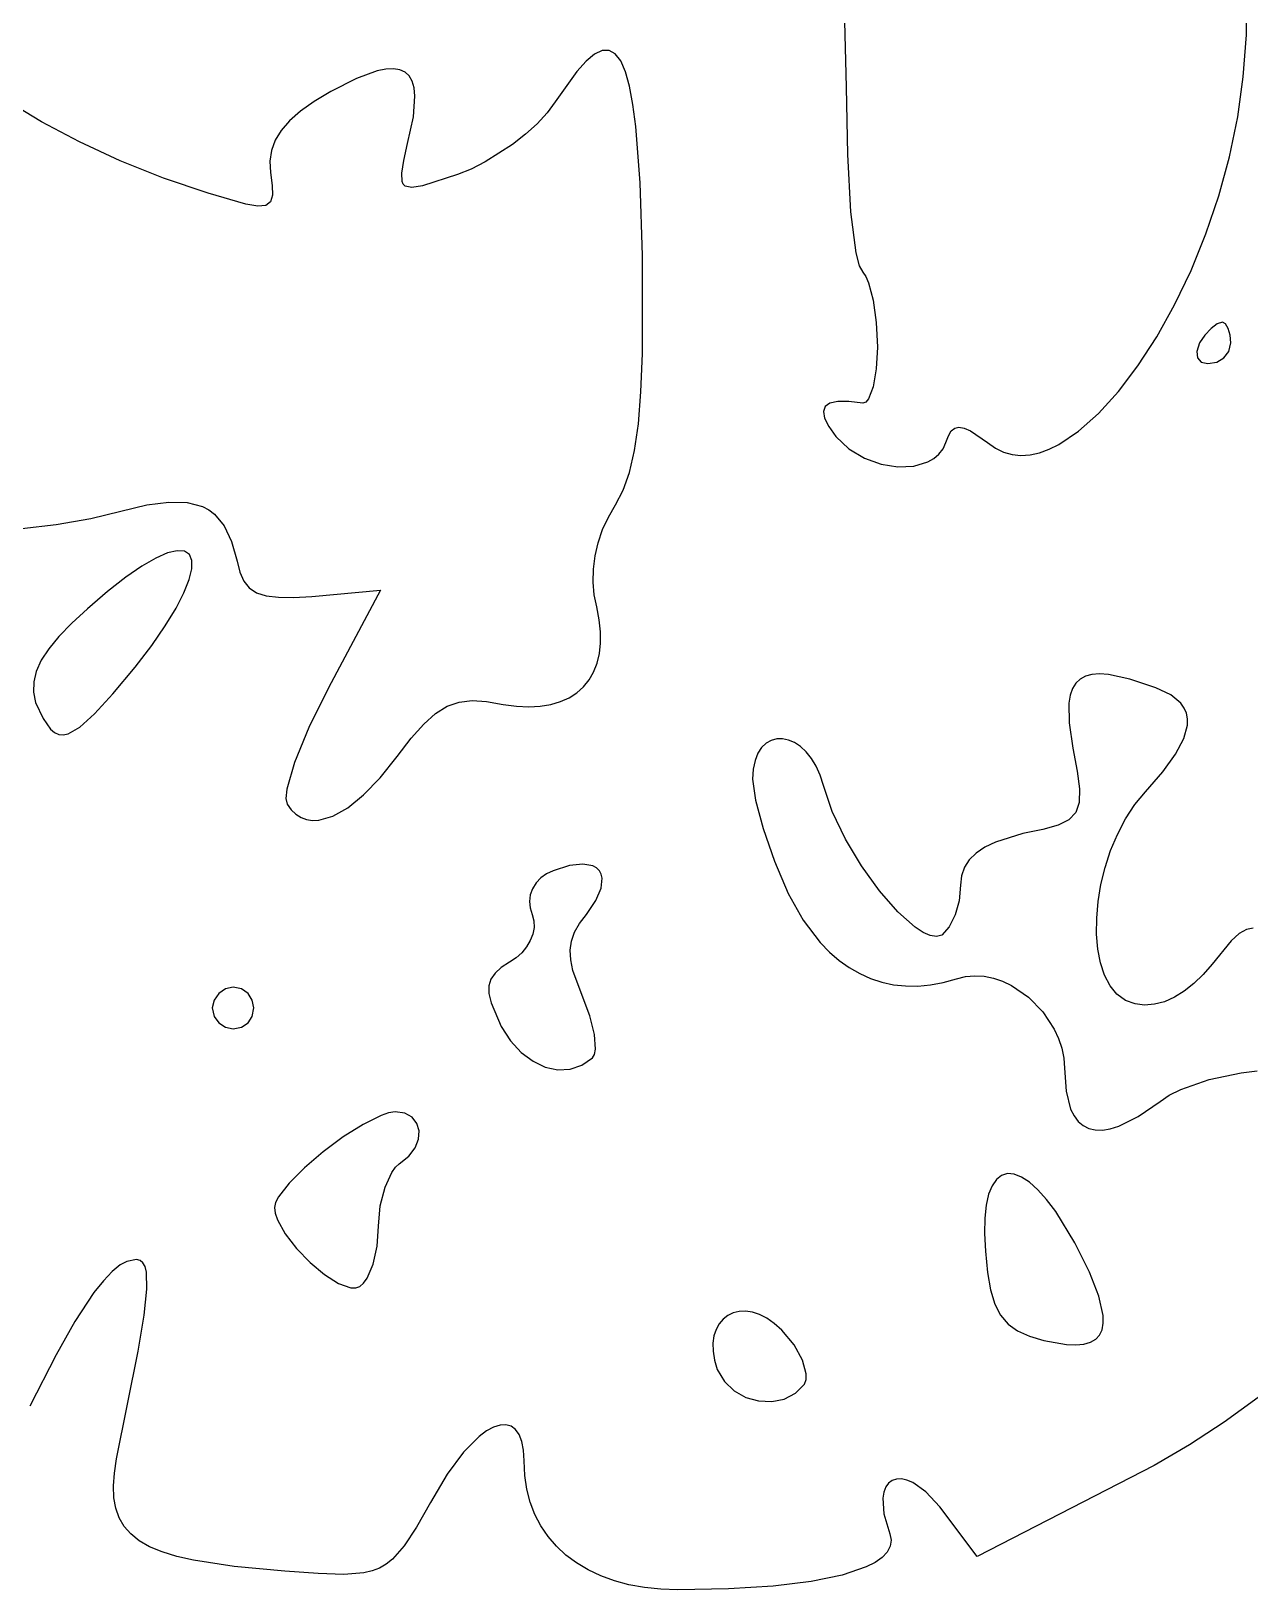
# Model space of a CAD drawing. Extents: x 239 to 1106, y -837 to 40.
# Drawn here: x 649.9 to 815.4, y -626 to -414.3 of the extents above; entities that cross this region are included whole.
import ezdxf

# ---------------------------------------------------------------- set-up
doc = ezdxf.new("R2010")
doc.units = 0

msp = doc.modelspace()

# ---------------------------------------------------------------- linework, layer by layer
at = {"layer": 'Layer 1'}
for p, q in [((814.923831, -414.797653), (814.928791, -409.895698)), ((760.373929, -413.014478), (760.5878, -421.920992)), ((814.49223, -420.509898), (814.923831, -414.797653)), ((727.463888, -416.950728), (726.421267, -417.436146)), ((728.399022, -416.936187), (727.463888, -416.950728)), ((729.23163, -417.402031), (728.399022, -416.936187)), ((725.266199, -418.382932), (723.993722, -419.781579)), ((726.421267, -417.436146), (725.266199, -418.382932)), ((729.966674, -418.357768), (729.23163, -417.402031)), ((730.609113, -419.812907), (729.966674, -418.357768)), ((694.078238, -420.728034), (690.59677, -422.485308)), ((696.911479, -419.698367), (694.078238, -420.728034)), ((698.089148, -419.460519), (696.911479, -419.698367)), ((699.109721, -419.409534), (698.089148, -419.460519)), ((699.974852, -419.547065), (699.109721, -419.409534)), ((700.686194, -419.874764), (699.974852, -419.547065)), ((701.245401, -420.394286), (700.686194, -419.874764)), ((701.654127, -421.107284), (701.245401, -420.394286)), ((701.914024, -422.015411), (701.654127, -421.107284)), ((723.993722, -419.781579), (721.0767, -423.896418)), ((731.16391, -421.776955), (730.609113, -419.812907)), ((813.758222, -425.960454), (814.49223, -420.509898)), ((690.59677, -422.485308), (688.358285, -423.837991)), ((701.817285, -425.927103), (702.026747, -423.120321)), ((702.026747, -423.120321), (701.914024, -422.015411)), ((731.636025, -424.259422), (731.16391, -421.776955)), ((760.5878, -421.920992), (760.74214, -431.044709)), ((651.332608, -426.612841), (646.712874, -423.798891)), ((686.50014, -425.1576), (685.005797, -426.463981)), ((688.358285, -423.837991), (686.50014, -425.1576)), ((719.97427, -425.385801), (718.607257, -426.86857)), ((721.0767, -423.896418), (719.97427, -425.385801)), ((732.030418, -427.269815), (731.636025, -424.259422)), ((656.46828, -429.334188), (651.332608, -426.612841)), ((685.005797, -426.463981), (683.858719, -427.776978)), ((701.03897, -429.540858), (701.817285, -425.927103)), ((718.607257, -426.86857), (717.028579, -428.31165)), ((732.605886, -434.912414), (732.030418, -427.269815)), ((812.641809, -431.372149), (813.758222, -425.960454)), ((662.017365, -431.900095), (656.46828, -429.334188)), ((683.04237, -429.116435), (682.540213, -430.502196)), ((683.858719, -427.776978), (683.04237, -429.116435)), ((700.508151, -431.864229), (701.03897, -429.540858)), ((717.028579, -428.31165), (715.291153, -429.68197)), ((682.540213, -430.502196), (682.335712, -431.954105)), ((715.291153, -429.68197), (711.551722, -432.072038)), ((760.74214, -431.044709), (761.187522, -438.819054)), ((811.183919, -436.686278), (812.641809, -431.372149)), ((667.877337, -434.247722), (662.017365, -431.900095)), ((682.335712, -431.954105), (682.41233, -433.492008)), ((682.41233, -433.492008), (682.650455, -435.268574)), ((700.231992, -433.575751), (700.508151, -431.864229)), ((700.279948, -434.725034), (700.231992, -433.575751)), ((707.8123, -433.774188), (703.063032, -435.295541)), ((709.655551, -433.025639), (707.8123, -433.774188)), ((711.551722, -432.072038), (709.655551, -433.025639)), ((673.94567, -436.314228), (667.877337, -434.247722)), ((682.650455, -435.268574), (682.676913, -436.592041)), ((700.447173, -435.104338), (700.279948, -434.725034)), ((700.721471, -435.361687), (700.447173, -435.104338)), ((701.626015, -435.535319), (700.721471, -435.361687)), ((703.063032, -435.295541), (701.626015, -435.535319)), ((732.93, -444.780818), (732.605886, -434.912414)), ((679.078583, -437.817942), (673.94567, -436.314228)), ((680.69254, -438.07536), (679.078583, -437.817942)), ((681.777331, -437.972283), (680.69254, -438.07536)), ((682.41233, -437.48556), (681.777331, -437.972283)), ((682.676913, -436.592041), (682.41233, -437.48556)), ((809.425478, -441.844137), (811.183919, -436.686278)), ((761.187522, -438.819054), (761.897488, -444.423819)), ((807.407415, -446.787021), (809.425478, -441.844137)), ((761.897488, -444.423819), (762.343422, -446.156292)), ((732.912359, -458.089341), (732.93, -444.780818)), ((762.343422, -446.156292), (762.84558, -447.038792)), ((762.84558, -447.038792), (763.254582, -447.614261)), ((763.254582, -447.614261), (763.63051, -448.467542)), ((763.63051, -448.467542), (764.256689, -450.848791)), ((805.170658, -451.456227), (807.407415, -446.787021)), ((764.256689, -450.848791), (764.6712, -453.86504)), ((802.756132, -455.793049), (805.170658, -451.456227)), ((764.6712, -453.86504), (764.82113, -457.198792)), ((810.117718, -454.69456), (809.288691, -455.598552)), ((810.946746, -454.055151), (810.117718, -454.69456)), ((811.66994, -453.812616), (810.946746, -454.055151)), ((812.084455, -454.055151), (811.66994, -453.812616)), ((812.446052, -454.69456), (812.084455, -454.055151)), ((812.701816, -455.598552), (812.446052, -454.69456)), ((800.204768, -459.738784), (802.756132, -455.793049)), ((808.5655, -456.634836), (808.186264, -457.790181)), ((809.288691, -455.598552), (808.5655, -456.634836)), ((812.551886, -457.790181), (812.79883, -456.634836)), ((812.79883, -456.634836), (812.701816, -455.598552)), ((812.79883, -456.634836), (812.79883, -456.634836)), ((732.711716, -463.285086), (732.912359, -458.089341)), ((764.82113, -457.198792), (764.6712, -460.175352)), ((808.186264, -457.790181), (808.283278, -458.680945)), ((808.283278, -458.680945), (808.803626, -459.254209)), ((808.803626, -459.254209), (809.69439, -459.457056)), ((809.69439, -459.457056), (810.893832, -459.254209)), ((810.893832, -459.254209), (811.881609, -458.680945)), ((811.881609, -458.680945), (812.551886, -457.790181)), ((764.6712, -460.175352), (764.256687, -462.596286)), ((797.557491, -463.234728), (800.204768, -459.738784)), ((732.365553, -467.640779), (732.711716, -463.285086)), ((764.256687, -462.596286), (763.630508, -464.223471)), ((794.855229, -466.222175), (797.557491, -463.234728)), ((757.730305, -465.277392), (757.485014, -465.946016)), ((758.3857, -464.833665), (757.730305, -465.277392)), ((759.454506, -464.611525), (758.3857, -464.833665)), ((760.94003, -464.607667), (759.454506, -464.611525)), ((762.84558, -464.818782), (760.94003, -464.607667)), ((763.25458, -464.664993), (762.84558, -464.818782)), ((763.630508, -464.223471), (763.25458, -464.664993)), ((731.860639, -471.25564), (732.365553, -467.640779)), ((757.485014, -465.946016), (757.646519, -466.842842)), ((757.646519, -466.842842), (758.211514, -467.971178)), ((792.138911, -468.642422), (794.855229, -466.222175)), ((758.211514, -467.971178), (759.17669, -469.334332)), ((759.17669, -469.334332), (760.965381, -471.026012)), ((774.13449, -470.180998), (774.469628, -469.254957)), ((774.469628, -469.254957), (774.857683, -468.593499)), ((774.857683, -468.593499), (775.325113, -468.196625)), ((775.325113, -468.196625), (775.898376, -468.064333)), ((775.898376, -468.064333), (776.603931, -468.196625)), ((776.603931, -468.196625), (777.468236, -468.593499)), ((777.468236, -468.593499), (779.77893, -470.180998)), ((789.449463, -470.436764), (792.138911, -468.642422)), ((731.183747, -474.228887), (731.860639, -471.25564)), ((760.965381, -471.026012), (763.061648, -472.284436)), ((772.488052, -472.319781), (773.179214, -471.730463)), ((773.179214, -471.730463), (773.733952, -471.017949)), ((773.733952, -471.017949), (774.13449, -470.180998)), ((779.77893, -470.180998), (780.838894, -470.940417)), ((780.838894, -470.940417), (781.951619, -471.477318)), ((781.951619, -471.477318), (783.11199, -471.799039)), ((783.11199, -471.799039), (784.31489, -471.912916)), ((784.31489, -471.912916), (785.555203, -471.82629)), ((785.555203, -471.82629), (786.827813, -471.546497)), ((786.827813, -471.546497), (788.127605, -471.080875)), ((788.127605, -471.080875), (789.449463, -470.436764)), ((763.061648, -472.284436), (765.32328, -473.099682)), ((765.32328, -473.099682), (767.608064, -473.46183)), ((767.608064, -473.46183), (769.773789, -473.360957)), ((769.773789, -473.360957), (771.678243, -472.787142)), ((771.678243, -472.787142), (772.488052, -472.319781)), ((730.321647, -476.65974), (731.183747, -474.228887)), ((665.618945, -478.650785), (668.609837, -478.250603)), ((668.609837, -478.250603), (671.111249, -478.313441)), ((671.111249, -478.313441), (673.169483, -478.859144)), ((729.26111, -478.647418), (730.321647, -476.65974)), ((658.008853, -480.486331), (662.09227, -479.494144)), ((662.09227, -479.494144), (665.618945, -478.650785)), ((673.169483, -478.859144), (674.046877, -479.319271)), ((674.046877, -479.319271), (674.830839, -479.907555)), ((674.830839, -479.907555), (676.141622, -481.478517)), ((727.51486, -481.998816), (728.295381, -480.28343)), ((728.295381, -480.28343), (729.26111, -478.647418)), ((648.67787, -481.835706), (653.343359, -481.29331)), ((653.343359, -481.29331), (658.008853, -480.486331)), ((676.141622, -481.478517), (677.148131, -483.591876)), ((726.919547, -483.767117), (727.51486, -481.998816)), ((677.148131, -483.591876), (677.89667, -486.267474)), ((726.509443, -485.561875), (726.919547, -483.767117)), ((666.845649, -485.857983), (664.947127, -486.95056)), ((668.449821, -485.16724), (666.845649, -485.857983)), ((669.75055, -484.866345), (668.449821, -485.16724)), ((670.73874, -484.943307), (669.75055, -484.866345)), ((671.405296, -485.386138), (670.73874, -484.943307)), ((671.741124, -486.18285), (671.405296, -485.386138)), ((671.737127, -487.321453), (671.741124, -486.18285)), ((677.89667, -486.267474), (678.275355, -487.793236)), ((726.284547, -487.356633), (726.509443, -485.561875)), ((662.763352, -488.456963), (660.303418, -490.389178)), ((664.947127, -486.95056), (662.763352, -488.456963)), ((670.673283, -490.576378), (671.384212, -488.789959)), ((671.384212, -488.789959), (671.737127, -487.321453)), ((678.275355, -487.793236), (678.809482, -489.001499)), ((726.24486, -489.124931), (726.284547, -487.356633)), ((660.303418, -490.389178), (657.57642, -492.759196)), ((669.595246, -492.668722), (670.673283, -490.576378)), ((678.809482, -489.001499), (679.548661, -489.918721)), ((679.548661, -489.918721), (680.542502, -490.571359)), ((680.542502, -490.571359), (681.840614, -490.985872)), ((681.840614, -490.985872), (683.492606, -491.188719)), ((688.05667, -491.065244), (697.37, -490.218578)), ((697.37, -490.218578), (690.31445, -503.482978)), ((726.390381, -490.840312), (726.24486, -489.124931)), ((726.72111, -492.476318), (726.390381, -490.840312)), ((657.57642, -492.759196), (655.444322, -494.693961)), ((668.141004, -495.055003), (669.595246, -492.668722)), ((683.492606, -491.188719), (685.548089, -491.206357)), ((685.548089, -491.206357), (688.05667, -491.065244)), ((727.059077, -494.225178), (726.72111, -492.476318)), ((655.444322, -494.693961), (653.695869, -496.489818)), ((666.301464, -497.72323), (668.141004, -495.055003)), ((727.228785, -495.870687), (727.059077, -494.225178)), ((653.695869, -496.489818), (652.317832, -498.166614)), ((727.233954, -497.408709), (727.228785, -495.870687)), ((652.317832, -498.166614), (651.296981, -499.744191)), ((664.06753, -500.661416), (666.301464, -497.72323)), ((726.76556, -500.145758), (727.078306, -498.835111)), ((727.078306, -498.835111), (727.233954, -497.408709)), ((650.620089, -501.242394), (650.273925, -502.681066)), ((651.296981, -499.744191), (650.620089, -501.242394)), ((661.008313, -504.305505), (664.06757, -500.661426)), ((664.06757, -500.661426), (664.06753, -500.661416)), ((725.683661, -502.403254), (726.299438, -501.336517)), ((726.299438, -501.336517), (726.76556, -500.145758)), ((794.995824, -501.584741), (793.957474, -501.658053)), ((796.192096, -501.666872), (794.995824, -501.584741)), ((650.273925, -502.681066), (650.245262, -504.080052)), ((690.31445, -503.482978), (687.646569, -508.849601)), ((724.018023, -504.148121), (724.921949, -503.341833)), ((724.921949, -503.341833), (725.683661, -502.403254)), ((791.300618, -503.571872), (790.989869, -504.472006)), ((791.74862, -502.843717), (791.300618, -503.571872)), ((792.338007, -502.284233), (791.74862, -502.843717)), ((793.072913, -501.890115), (792.338007, -502.284233)), ((793.957474, -501.658053), (793.072913, -501.890115)), ((799.074944, -502.284232), (796.192096, -501.666872)), ((802.639094, -503.483676), (799.074944, -502.284232)), ((804.650476, -504.425709), (802.639094, -503.483676)), ((650.245262, -504.080052), (650.52087, -505.459196)), ((650.52087, -505.459196), (651.542822, -507.649173)), ((658.537756, -507.007008), (661.008313, -504.305505)), ((706.401138, -505.987663), (708.028321, -505.418258)), ((708.028321, -505.418258), (709.787795, -505.215962)), ((709.787795, -505.215962), (711.758933, -505.33778)), ((711.758933, -505.33778), (714.02111, -505.740718)), ((714.02111, -505.740718), (715.816348, -505.976224)), ((719.0546, -505.96768), (720.490172, -505.731898)), ((720.490172, -505.731898), (721.798414, -505.347288)), ((721.798414, -505.347288), (722.975605, -504.817984)), ((722.975605, -504.817984), (724.018023, -504.148121)), ((790.989869, -504.472006), (790.812236, -505.547427)), ((790.812236, -505.547427), (790.839786, -508.237355)), ((806.030166, -505.569484), (804.650476, -504.425709)), ((806.48416, -506.222192), (806.030166, -505.569484)), ((651.542822, -507.649173), (652.55816, -509.114853)), ((656.556682, -508.802314), (658.537756, -507.007008)), ((703.226142, -508.399779), (704.826869, -506.967172)), ((704.826869, -506.967172), (706.401138, -505.987663)), ((715.816348, -505.976224), (717.495419, -506.0505)), ((717.495419, -506.0505), (719.0546, -505.96768)), ((806.781472, -506.931536), (806.48416, -506.222192)), ((806.922514, -507.699585), (806.781472, -506.931536)), ((806.9077, -508.528405), (806.922514, -507.699585)), ((652.55816, -509.114853), (653.094355, -509.564713)), ((653.094355, -509.564713), (653.666104, -509.819857)), ((653.666104, -509.819857), (654.285808, -509.875736)), ((654.285808, -509.875736), (654.965871, -509.727803)), ((654.965871, -509.727803), (656.556682, -508.802314)), ((687.646569, -508.849601), (685.693063, -513.607679)), ((701.51958, -510.32848), (703.226142, -508.399779)), ((790.839786, -508.237355), (791.350194, -511.668116)), ((806.412159, -510.376626), (806.9077, -508.528405)), ((699.62781, -512.796268), (701.51958, -510.32848)), ((749.109447, -511.588725), (748.604189, -512.368005)), ((749.715577, -511.004575), (749.109447, -511.588725)), ((750.403149, -510.613075), (749.715577, -511.004575)), ((751.152733, -510.411743), (750.403149, -510.613075)), ((751.944898, -510.3981), (751.152733, -510.411743)), ((752.760214, -510.569666), (751.944898, -510.3981)), ((753.57925, -510.923959), (752.760214, -510.569666)), ((754.382577, -511.458499), (753.57925, -510.923959)), ((755.150764, -512.170807), (754.382577, -511.458499)), ((755.864381, -513.0584), (755.150764, -512.170807)), ((791.350194, -511.668116), (791.962041, -514.781379)), ((805.298154, -512.492736), (806.412159, -510.376626)), ((685.693063, -513.607679), (684.63914, -517.254507)), ((697.318208, -515.691248), (699.62781, -512.796268)), ((748.219234, -513.344896), (747.974012, -514.521877)), ((748.604189, -512.368005), (748.219234, -513.344896)), ((756.503996, -514.1188), (755.864381, -513.0584)), ((757.050181, -515.349526), (756.503996, -514.1188)), ((803.568993, -514.893274), (805.298154, -512.492736)), ((695.06814, -518.017375), (697.318208, -515.691248)), ((747.974012, -514.521877), (747.887954, -515.90143)), ((747.887954, -515.90143), (748.280419, -518.72365)), ((757.483504, -516.748096), (757.050181, -515.349526)), ((791.962041, -514.781379), (792.276233, -517.206726)), ((801.227984, -517.594776), (803.568993, -514.893274)), ((684.63914, -517.254507), (684.5074, -518.504106)), ((684.5074, -518.504106), (684.67001, -519.287378)), ((692.910679, -519.76142), (695.06814, -518.017375)), ((758.684059, -520.295163), (757.483504, -516.748096)), ((792.276233, -517.206726), (792.233238, -519.049989)), ((799.779667, -519.344318), (801.227984, -517.594776)), ((684.67001, -519.287378), (685.234867, -520.051637)), ((685.234867, -520.051637), (685.868351, -520.652185)), ((685.868351, -520.652185), (686.566327, -521.090676)), ((690.878898, -520.910152), (692.910679, -519.76142)), ((748.280419, -518.72365), (749.334343, -522.604201)), ((760.473311, -524.010903), (758.684059, -520.295163)), ((791.773525, -520.417002), (790.837563, -521.413599)), ((792.233238, -519.049989), (791.773525, -520.417002)), ((798.504982, -521.285685), (799.779667, -519.344318)), ((686.566327, -521.090676), (687.324661, -521.368764)), ((687.324661, -521.368764), (688.139219, -521.488101)), ((688.139219, -521.488101), (689.005867, -521.450343)), ((689.005867, -521.450343), (690.878898, -520.910152)), ((749.334343, -522.604201), (750.864514, -527.013917)), ((787.298763, -522.718872), (784.576864, -523.239216)), ((789.365819, -522.145611), (787.298763, -522.718872)), ((790.837563, -521.413599), (789.365819, -522.145611)), ((797.405584, -523.37919), (798.504982, -521.285685)), ((762.672667, -527.667113), (760.473311, -524.010903)), ((780.8727, -524.42102), (779.417493, -525.12437)), ((784.576864, -523.239216), (780.8727, -524.42102)), ((796.483126, -525.585145), (797.405584, -523.37919)), ((750.864514, -527.013917), (752.685724, -531.42363)), ((777.300828, -526.822111), (776.63937, -527.842961)), ((778.226869, -525.920323), (777.300828, -526.822111)), ((779.417493, -525.12437), (778.226869, -525.920323)), ((795.739262, -527.863862), (796.483126, -525.585145)), ((719.897687, -528.724309), (719.123229, -529.284895)), ((720.794514, -528.319166), (719.897687, -528.724309)), ((723.02583, -527.624635), (720.794514, -528.319166)), ((724.833814, -527.419582), (723.02583, -527.624635)), ((726.192006, -527.664321), (724.833814, -527.419582)), ((726.694163, -527.94296), (726.192006, -527.664321)), ((727.07395, -528.319163), (726.694163, -527.94296)), ((727.32806, -528.787972), (727.07395, -528.319163)), ((727.453186, -529.344423), (727.32806, -528.787972)), ((765.103532, -531.03559), (762.672667, -527.667113)), ((776.242496, -528.996103), (776.110204, -530.294766)), ((776.63937, -527.842961), (776.242496, -528.996103)), ((795.175645, -530.175654), (795.739262, -527.863862)), ((718.00757, -530.753332), (717.699441, -531.601652)), ((718.487678, -529.971158), (718.00757, -530.753332)), ((719.123229, -529.284895), (718.487678, -529.971158)), ((726.597702, -532.347442), (727.303256, -530.700411)), ((727.303256, -530.700411), (727.453186, -529.344423)), ((767.587312, -533.88813), (765.103532, -531.03559)), ((776.110204, -530.294766), (775.911766, -532.384973)), ((794.793929, -532.480832), (795.175645, -530.175654)), ((717.699441, -531.601652), (717.579828, -532.486351)), ((717.579828, -532.486351), (717.665267, -533.377664)), ((717.665267, -533.377664), (717.972294, -534.245826)), ((725.310064, -534.245826), (726.597702, -532.347442)), ((752.685724, -531.42363), (754.732936, -535.046208)), ((775.911766, -532.384973), (775.36937, -534.31643)), ((794.595768, -534.73971), (794.793929, -532.480832)), ((717.972294, -534.245826), (718.186165, -535.115093)), ((718.186165, -535.115093), (718.201599, -536.014126)), ((723.713744, -536.680016), (724.382919, -535.482767)), ((724.382919, -535.482767), (725.310064, -534.245826)), ((754.732936, -535.046208), (757.051343, -538.073474)), ((769.945413, -535.99653), (767.587312, -533.88813)), ((775.36937, -534.31643), (774.562391, -535.930387)), ((794.582814, -536.912599), (794.595768, -534.73971)), ((718.031825, -536.919772), (717.690072, -537.808882)), ((718.201599, -536.014126), (718.031825, -536.919772)), ((723.295922, -537.877262), (723.713744, -536.680016)), ((771.021524, -536.700363), (769.945413, -535.99653)), ((771.999242, -537.132586), (771.021524, -536.700363)), ((772.856243, -537.264672), (771.999242, -537.132586)), ((773.570204, -537.068096), (772.856243, -537.264672)), ((774.562391, -535.930387), (773.570204, -537.068096)), ((794.756723, -538.959812), (794.582814, -536.912599)), ((813.930166, -536.861894), (812.851989, -537.835339)), ((814.915738, -536.291938), (813.930166, -536.861894)), ((815.848393, -536.118858), (814.915738, -536.291938)), ((716.543546, -539.444888), (715.765231, -540.145482)), ((717.189569, -538.658305), (716.543546, -539.444888)), ((717.690072, -537.808882), (717.189569, -538.658305)), ((723.12284, -539.114192), (723.295922, -537.877262)), ((723.187884, -540.430496), (723.12284, -539.114192)), ((757.051343, -538.073474), (758.306044, -539.359731)), ((758.306044, -539.359731), (759.621103, -540.492199)), ((795.119147, -540.841661), (794.756723, -538.959812)), ((812.851989, -537.835339), (810.259074, -541.019156)), ((713.742825, -541.471704), (712.90553, -542.22301)), ((714.867854, -540.736936), (713.742825, -541.471704)), ((715.765231, -540.145482), (714.867854, -540.736936)), ((723.484438, -541.86586), (723.187884, -540.430496)), ((759.621103, -540.492199), (760.99404, -541.469225)), ((760.99404, -541.469225), (762.422374, -542.289155)), ((795.67174, -542.518458), (795.119147, -540.841661)), ((810.259074, -541.019156), (809.057977, -542.418691)), ((712.352661, -543.033847), (712.080912, -543.947211)), ((712.080912, -543.947211), (712.086974, -545.006095)), ((712.90553, -542.22301), (712.352661, -543.033847)), ((724.74562, -545.252526), (723.484438, -541.86586)), ((762.422374, -542.289155), (763.903625, -542.950336)), ((763.903625, -542.950336), (765.435314, -543.451114)), ((765.435314, -543.451114), (767.014959, -543.789836)), ((767.014959, -543.789836), (768.64008, -543.964849)), ((770.308198, -543.974498), (772.016831, -543.81713)), ((772.016831, -543.81713), (773.7635, -543.491092)), ((773.7635, -543.491092), (775.545724, -542.99473)), ((775.545724, -542.99473), (776.780239, -542.678332)), ((776.780239, -542.678332), (778.03997, -542.566986)), ((778.03997, -542.566986), (779.31045, -542.647463)), ((779.31045, -542.647463), (780.577208, -542.906533)), ((780.577208, -542.906533), (781.825775, -543.330967)), ((781.825775, -543.330967), (783.041682, -543.907537)), ((783.041682, -543.907537), (785.31764, -545.464164)), ((796.416155, -543.950516), (795.67174, -542.518458)), ((797.354047, -545.098146), (796.416155, -543.950516)), ((807.794042, -543.642939), (806.483805, -544.675364)), ((809.057977, -542.418691), (807.794042, -543.642939)), ((674.752625, -545.909572), (674.51009, -546.945856)), ((675.392034, -545.00558), (674.752625, -545.909572)), ((676.296026, -544.366171), (675.392034, -545.00558)), ((677.33231, -544.123636), (676.296026, -544.366171)), ((678.487655, -544.366171), (677.33231, -544.123636)), ((679.378419, -545.00558), (678.487655, -544.366171)), ((679.951683, -545.909572), (679.378419, -545.00558)), ((680.15453, -546.945856), (679.951683, -545.909572)), ((712.086974, -545.006095), (712.367542, -546.253494)), ((725.799543, -548.004192), (724.74562, -545.252526)), ((768.64008, -543.964849), (770.308198, -543.974498)), ((785.31764, -545.464164), (787.289327, -547.47058)), ((798.487069, -545.921662), (797.354047, -545.098146)), ((799.816874, -546.381376), (798.487069, -545.921662)), ((805.143803, -545.49943), (803.790572, -546.0986)), ((806.483805, -544.675364), (805.143803, -545.49943)), ((674.51009, -546.945856), (674.752625, -548.101201)), ((674.752625, -548.101201), (675.392034, -548.991965)), ((679.378419, -548.991965), (679.951683, -548.101201)), ((679.951683, -548.101201), (680.15453, -546.945856)), ((680.15453, -546.945856), (680.15453, -546.945856)), ((712.367542, -546.253494), (713.738964, -549.485816)), ((726.403674, -550.54419), (725.799543, -548.004192)), ((787.289327, -547.47058), (788.840989, -549.820953)), ((801.110571, -546.556109), (799.816874, -546.381376)), ((802.440649, -546.456339), (801.110571, -546.556109)), ((803.790572, -546.0986), (802.440649, -546.456339)), ((675.392034, -548.991965), (676.296026, -549.565229)), ((676.296026, -549.565229), (677.33231, -549.768076)), ((677.33231, -549.768076), (678.487655, -549.565229)), ((678.487655, -549.565229), (679.378419, -548.991965)), ((713.738964, -549.485816), (715.013372, -551.427195)), ((788.840989, -549.820953), (789.423138, -551.09205)), ((715.013372, -551.427195), (716.472989, -553.004771)), ((726.531556, -552.555021), (726.403674, -550.54419)), ((789.423138, -551.09205), (789.856873, -552.409447)), ((789.856873, -552.409447), (790.127725, -553.759917)), ((716.472989, -553.004771), (718.064898, -554.198702)), ((718.064898, -554.198702), (719.736184, -554.989143)), ((724.697136, -554.741097), (726.156764, -553.719146)), ((726.15673, -553.719186), (726.408635, -553.26278)), ((726.156764, -553.719146), (726.15673, -553.719186)), ((726.408635, -553.26278), (726.531556, -552.555021)), ((790.127725, -553.759917), (790.221224, -555.13023)), ((719.736184, -554.989143), (721.43393, -555.356252)), ((721.43393, -555.356252), (723.105219, -555.280185)), ((723.105219, -555.280185), (724.697136, -554.741097)), ((790.221224, -555.13023), (790.431788, -558.26444)), ((809.871026, -556.682513), (814.196964, -555.756473)), ((814.196964, -555.756473), (816.364895, -555.501813)), ((790.431788, -558.26444), (791.05907, -560.677664)), ((804.448724, -558.815715), (806.02134, -558.031887)), ((806.02134, -558.031887), (809.871026, -556.682513)), ((791.05907, -560.677664), (791.526913, -561.611838)), ((800.214741, -561.697415), (803.203424, -559.64578)), ((803.203424, -559.64578), (803.20353, -559.645846)), ((803.20353, -559.645846), (804.448724, -558.815715)), ((695.002229, -562.767953), (692.306234, -564.470104)), ((697.427026, -561.568509), (695.002229, -562.767953)), ((698.464344, -561.215181), (697.427026, -561.568509)), ((699.345806, -561.056982), (698.464344, -561.215181)), ((700.666516, -561.25597), (699.345806, -561.056982)), ((701.656497, -561.802224), (700.666516, -561.25597)), ((702.302521, -562.619676), (701.656497, -561.802224)), ((702.591358, -563.632257), (702.302521, -562.619676)), ((791.526913, -561.611838), (792.096456, -562.363284)), ((792.096456, -562.363284), (792.76687, -562.931175)), ((792.76687, -562.931175), (793.53733, -563.314685)), ((796.440714, -563.350654), (797.603087, -562.988366)), ((797.603087, -562.988366), (800.214741, -561.697415)), ((692.306234, -564.470104), (689.573857, -566.489754)), ((702.044554, -565.93854), (702.509779, -564.763901)), ((702.509779, -564.763901), (702.591358, -563.632257)), ((793.53733, -563.314685), (794.407009, -563.512986)), ((794.407009, -563.512986), (795.375079, -563.525251)), ((795.375079, -563.525251), (796.440714, -563.350654)), ((689.573857, -566.489754), (687.039918, -568.641695)), ((699.91025, -568.112532), (701.182454, -567.080106)), ((701.182454, -567.080106), (702.044554, -565.93854)), ((687.039918, -568.641695), (684.939235, -570.740719)), ((697.969974, -571.287529), (698.873966, -569.276699)), ((698.873966, -569.276699), (699.38384, -568.568939)), ((699.38384, -568.568939), (699.91025, -568.112532)), ((684.939235, -570.740719), (683.506624, -572.601618)), ((697.330565, -573.827526), (697.969974, -571.287529)), ((780.390227, -571.086467), (779.92466, -572.248841)), ((780.980229, -570.232498), (780.390227, -571.086467)), ((781.68516, -569.687761), (780.980229, -570.232498)), ((782.495511, -569.453083), (781.68516, -569.687761)), ((783.401774, -569.529291), (782.495511, -569.453083)), ((784.394439, -569.91721), (783.401774, -569.529291)), ((785.464, -570.617669), (784.394439, -569.91721)), ((786.600946, -571.631492), (785.464, -570.617669)), ((683.114228, -573.384892), (682.976906, -574.039182)), ((683.506624, -572.601618), (683.114228, -573.384892)), ((779.92466, -572.248841), (779.593039, -573.718795)), ((787.795771, -572.959508), (786.600946, -571.631492)), ((789.038966, -574.602542), (787.795771, -572.959508)), ((682.976906, -574.039182), (683.07895, -574.829349)), ((683.07895, -574.829349), (683.369922, -575.703853)), ((683.369922, -575.703853), (684.427703, -577.619878)), ((697.08803, -576.579192), (697.330565, -573.827526)), ((779.404872, -575.4955), (779.369666, -577.578132)), ((779.593039, -573.718795), (779.404872, -575.4955)), ((791.63243, -578.836972), (789.038966, -574.602542)), ((684.427703, -577.619878), (685.968348, -579.615279)), ((696.889568, -579.286711), (697.088006, -576.579142)), ((697.088006, -576.579142), (697.08803, -576.579192)), ((779.369666, -577.578132), (779.49693, -579.965862)), ((685.968348, -579.615279), (687.809956, -581.518073)), ((696.347172, -581.729696), (696.889568, -579.286711)), ((791.63248, -578.836962), (791.63243, -578.836972)), ((793.615196, -582.821684), (791.63248, -578.836962)), ((662.005658, -581.829299), (660.923622, -582.725575)), ((662.938866, -581.3762), (662.005658, -581.829299)), ((664.220992, -581.127605), (662.938866, -581.3762)), ((664.711161, -581.2466), (664.220992, -581.127605)), ((665.09963, -581.557003), (664.711161, -581.2466)), ((665.385573, -582.080727), (665.09963, -581.557003)), ((687.809956, -581.518073), (689.770627, -583.156281)), ((695.540193, -583.643514), (696.347172, -581.729696)), ((779.49693, -579.965862), (779.767025, -582.86029)), ((659.729139, -584.005496), (658.458589, -585.609533)), ((660.923622, -582.725575), (659.729139, -584.005496)), ((665.568163, -582.839681), (665.385573, -582.080727)), ((665.619977, -585.150925), (665.568163, -582.839681)), ((689.770627, -583.156281), (691.668459, -584.357922)), ((695.06229, -584.319303), (695.540193, -583.643514)), ((779.767025, -582.86029), (780.176027, -585.23547)), ((794.900076, -586.10857), (793.615196, -582.821684)), ((658.458589, -585.609533), (655.834806, -589.551824)), ((665.248458, -588.666022), (665.619977, -585.150925)), ((691.668459, -584.357922), (693.321552, -584.951016)), ((693.321552, -584.951016), (693.999478, -584.965614)), ((693.999478, -584.965614), (694.548006, -584.763582)), ((694.548006, -584.763582), (695.06229, -584.319303)), ((780.176027, -585.23547), (780.757008, -587.154243)), ((795.477198, -588.714157), (794.900076, -586.10857)), ((745.233324, -588.365553), (744.50131, -588.714748)), ((746.044714, -588.170147), (745.233324, -588.365553)), ((746.922249, -588.136799), (746.044714, -588.170147)), ((747.852701, -588.273776), (746.922249, -588.136799)), ((748.82284, -588.589346), (747.852701, -588.273776)), ((780.757008, -587.154243), (781.543042, -588.679447)), ((655.834806, -589.551824), (653.343316, -594.0762)), ((664.446992, -593.560259), (665.248458, -588.666022)), ((743.328324, -589.841432), (742.913811, -590.602384)), ((743.8619, -589.209464), (743.328324, -589.841432)), ((744.50131, -588.714748), (743.8619, -589.209464)), ((749.819437, -589.091778), (748.82284, -588.589346)), ((750.829264, -589.789341), (749.819437, -589.091778)), ((751.83909, -590.690302), (750.829264, -589.789341)), ((781.543042, -588.679447), (782.567199, -589.873922)), ((782.567199, -589.873922), (783.862555, -590.800506)), ((795.33664, -590.654981), (795.497249, -589.766631)), ((795.497249, -589.766631), (795.477198, -588.714157)), ((742.631589, -591.484053), (742.494889, -592.478169)), ((742.494889, -592.478169), (742.51694, -593.576465)), ((742.913811, -590.602384), (742.631589, -591.484053)), ((753.514782, -592.709954), (751.83909, -590.690302)), ((783.862555, -590.800506), (785.462181, -591.52204)), ((785.462181, -591.52204), (787.39915, -592.101362)), ((787.39915, -592.101362), (790.509656, -592.654232)), ((791.780275, -592.707218), (792.862791, -592.608482)), ((792.862791, -592.608482), (793.758446, -592.355958)), ((793.758446, -592.355958), (794.468478, -591.947577)), ((794.468478, -591.947577), (794.99413, -591.381274)), ((794.99413, -591.381274), (795.33664, -590.654981)), ((653.343316, -594.0762), (649.756011, -601.04742)), ((661.527756, -608.1873), (664.446992, -593.560259)), ((742.51694, -593.576465), (742.710971, -594.770672)), ((754.661308, -594.782521), (753.514782, -592.709954)), ((790.509656, -592.654232), (791.780275, -592.707218)), ((742.710971, -594.770672), (743.09021, -596.052522)), ((743.09021, -596.052522), (744.050976, -597.676951)), ((755.172835, -596.643421), (754.661308, -594.782521)), ((755.157401, -597.411814), (755.172835, -596.643421)), ((744.050976, -597.676951), (745.378851, -598.940886)), ((745.378851, -598.940886), (746.964695, -599.82779)), ((753.704937, -599.274369), (754.94351, -598.028072)), ((754.94351, -598.028072), (754.94353, -598.028072)), ((754.94353, -598.028072), (755.157401, -597.411814)), ((746.964695, -599.82779), (748.699366, -600.321127)), ((748.699366, -600.321127), (750.473724, -600.40436)), ((750.473724, -600.40436), (752.178628, -600.060953)), ((752.178628, -600.060953), (753.704937, -599.274369)), ((816.538161, -599.86176), (811.89583, -603.219771)), ((811.89583, -603.219771), (807.180733, -606.299969)), ((710.766109, -605.13468), (708.627945, -607.278906)), ((711.770079, -604.395363), (710.766109, -605.13468)), ((712.715757, -603.883423), (711.770079, -604.395363)), ((713.591983, -603.602992), (712.715757, -603.883423)), ((714.387593, -603.558206), (713.591983, -603.602992)), ((715.091426, -603.753198), (714.387593, -603.558206)), ((715.692319, -604.192103), (715.091426, -603.753198)), ((716.179111, -604.879054), (715.692319, -604.192103)), ((716.540639, -605.818187), (716.179111, -604.879054)), ((708.627945, -607.278906), (706.390562, -610.283027)), ((716.765741, -607.013634), (716.540639, -605.818187)), ((716.843256, -608.46953), (716.765741, -607.013634)), ((807.180733, -606.299969), (802.399481, -609.089126)), ((661.23569, -610.110284), (661.527756, -608.1873)), ((716.938271, -610.433377), (716.843256, -608.46953)), ((802.399481, -609.089126), (797.558686, -611.57401)), ((661.1094, -611.863356), (661.23569, -610.110284)), ((706.390562, -610.283027), (704.143256, -614.11397)), ((717.219734, -612.300484), (716.938271, -610.433377)), ((766.339177, -611.476787), (765.953671, -612.002302)), ((766.831756, -611.115396), (766.339177, -611.476787)), ((767.420247, -610.922677), (766.831756, -611.115396)), ((768.093487, -610.903178), (767.420247, -610.922677)), ((768.840314, -611.061445), (768.093487, -610.903178)), ((769.649566, -611.402027), (768.840314, -611.061445)), ((771.410698, -612.648325), (769.649566, -611.402027)), ((797.558686, -611.57401), (778.367586, -621.45178)), ((661.162528, -613.455198), (661.1094, -611.863356)), ((661.408717, -614.89449), (661.162528, -613.455198)), ((717.68227, -614.066719), (717.219734, -612.300484)), ((765.686401, -612.687394), (765.548528, -613.527515)), ((765.548528, -613.527515), (765.705624, -615.654654)), ((765.953671, -612.002302), (765.686401, -612.687394)), ((773.287586, -614.67845), (771.410698, -612.648325)), ((661.86161, -616.189915), (661.408717, -614.89449)), ((704.143256, -614.11397), (702.229438, -617.477485)), ((718.320506, -615.727947), (717.68227, -614.066719)), ((719.129067, -617.280034), (718.320506, -615.727947)), ((765.705624, -615.654654), (766.514256, -618.34734)), ((778.367586, -621.45178), (773.287586, -614.67845)), ((662.534851, -617.350154), (661.86161, -616.189915)), ((663.442081, -618.38389), (662.534851, -617.350154)), ((702.229438, -617.477485), (700.580204, -620.014175)), ((720.102578, -618.718845), (719.129067, -617.280034)), ((664.596944, -619.299803), (663.442081, -618.38389)), ((666.013082, -620.106575), (664.596944, -619.299803)), ((667.704138, -620.812888), (666.013082, -620.106575)), ((700.580204, -620.014175), (698.983888, -621.823261)), ((721.235666, -620.040247), (720.102578, -618.718845)), ((722.522956, -621.240106), (721.235666, -620.040247)), ((766.562211, -620.052246), (766.155208, -620.832146)), ((766.514256, -618.34734), (766.683961, -619.223564)), ((766.683961, -619.223564), (766.562211, -620.052246)), ((669.683755, -621.427424), (667.704138, -620.812888)), ((671.965576, -621.958864), (669.683755, -621.427424)), ((677.490402, -622.807183), (671.965576, -621.958864)), ((698.983888, -621.823261), (698.139429, -622.485958)), ((723.959074, -622.314288), (722.522956, -621.240106)), ((764.510245, -622.240637), (763.284689, -622.866747)), ((765.469152, -621.562023), (764.510245, -622.240637)), ((766.155208, -620.832146), (765.469152, -621.562023)), ((684.387756, -623.4273), (677.490402, -622.807183)), ((688.894477, -623.767946), (684.387756, -623.4273)), ((692.395784, -623.877084), (688.894477, -623.767946)), ((695.103344, -623.655496), (692.395784, -623.877084)), ((696.225615, -623.389673), (695.103344, -623.655496)), ((697.228824, -623.003961), (696.225615, -623.389673)), ((698.139429, -622.485958), (697.228824, -623.003961)), ((725.538647, -623.258658), (723.959074, -622.314288)), ((727.256299, -624.069082), (725.538647, -623.258658)), ((729.106656, -624.741427), (727.256299, -624.069082)), ((760.058431, -623.956499), (755.839989, -624.821355)), ((763.284689, -622.866747), (760.058431, -623.956499)), ((731.084345, -625.271559), (729.106656, -624.741427)), ((733.18399, -625.655342), (731.084345, -625.271559)), ((735.400219, -625.888644), (733.18399, -625.655342)), ((737.727656, -625.96733), (735.400219, -625.888644)), ((744.624992, -625.836692), (737.727656, -625.96733)), ((750.678973, -625.451393), (744.624992, -625.836692)), ((755.839989, -624.821355), (750.678973, -625.451393))]:
    msp.add_line(p, q, dxfattribs=at)

doc.saveas('drawing.dxf')
